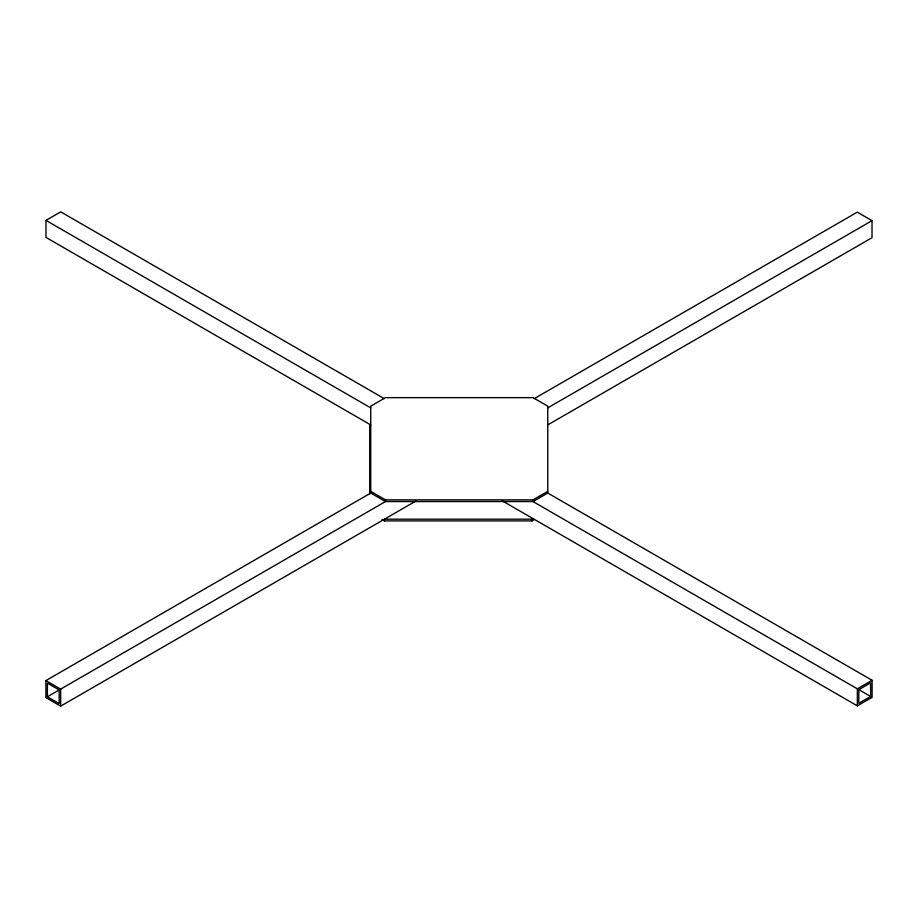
<?xml version="1.0" encoding="UTF-8"?>
<svg xmlns="http://www.w3.org/2000/svg" width="918" height="918" viewBox="0 0 918 918"><rect width="100%" height="100%" fill="white"/><g stroke="black" fill="none" stroke-linecap="round" stroke-linejoin="round"><path stroke-width="1.38" d="M369.713 493.918L369.713 425.504L370.734 424.908L45.98 237.406L45.98 220.377L60.726 211.863L384.252 398.641M416.336 500.78L60.657 706.137L45.9 697.623L45.9 680.594L370.734 493.046L385.491 501.561L533.014 501.561L857.343 688.821L872.1 680.295L872.1 697.336L857.343 705.85L502.272 500.849M534.253 398.641L857.274 212.15L872.02 220.664L872.02 237.705L547.977 424.782M47.38 696.773L59.177 703.59L59.177 689.957L47.38 683.141L47.38 696.773L59.762 689.625M45.9 680.594L60.657 689.108L385.491 501.561L385.491 499.862L370.734 491.348M547.759 407.879L872.02 220.664M385.491 499.862L533.014 499.862L547.759 491.348M872.1 680.295L547.759 493.046L533.014 501.561L533.014 499.862M534.437 519.473L531.981 520.896L384.458 520.896L384.458 519.186L531.981 519.186L533.014 518.601M870.62 696.487L858.823 703.291L858.823 689.67L870.62 682.854L870.62 696.487L858.215 689.315M45.98 220.377L370.734 407.879M382.003 519.473L384.458 520.896M857.343 688.821L857.343 705.85M547.759 493.046L547.759 406.169L533.014 397.655L385.491 397.655L370.734 406.169L370.734 493.046M531.981 519.186L531.981 520.896M60.657 689.108L60.657 706.137"/></g></svg>
